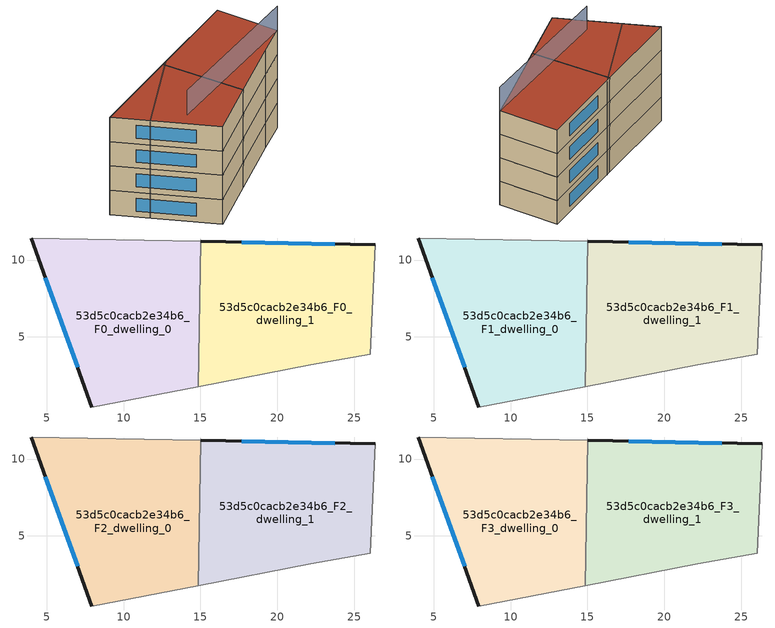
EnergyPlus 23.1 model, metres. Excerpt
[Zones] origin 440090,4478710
53d5c0cacb2e34b6_F0_dwelling_0
 floor ground (EU_floor_Construction): 15.03,11.21 14.84,1.78 7.93,0.45 3.99,11.43 z0
 wall outside (EU_wall_Construction): 3.99,11.43 7.93,0.45 z0:3
 wall adiabatic (EU_wall_Construction): 15.03,11.21 3.99,11.43 / 7.93,0.45 14.84,1.78 z0:3
 wall to 53d5c0cacb2e34b6_F0_dwelling_1 (EU_wall_Construction): 14.84,1.78 15.03,11.21 z0:3
 window (EU_Window_Construction): 4.91,8.86 7.01,3.02 z0.7:2.3
53d5c0cacb2e34b6_F0_dwelling_1
 floor ground (EU_floor_Construction): 26.38,10.99 26.03,3.89 22.19,3.2 14.84,1.78 15.03,11.21 z0
 wall outside (EU_wall_Construction): 26.38,10.99 15.03,11.21 z0:3
 wall adiabatic (EU_wall_Construction): 14.84,1.78 22.19,3.2 26.03,3.89 26.38,10.99 z0:3
 window (EU_Window_Construction): 23.72,11.04 17.69,11.16 z0.7:2.3
53d5c0cacb2e34b6_F1_dwelling_0
 floor to 53d5c0cacb2e34b6_F0_dwelling_0 (EU_floor_Construction): 15.03,11.21 14.84,1.78 7.93,0.45 3.99,11.43 z3
 wall outside (EU_wall_Construction): 3.99,11.43 7.93,0.45 z3:6
 wall adiabatic (EU_wall_Construction): 15.03,11.21 3.99,11.43 / 7.93,0.45 14.84,1.78 z3:6
 wall to 53d5c0cacb2e34b6_F1_dwelling_1 (EU_wall_Construction): 14.84,1.78 15.03,11.21 z3:6
 window (EU_Window_Construction): 4.91,8.86 7.01,3.02 z3.7:5.3
53d5c0cacb2e34b6_F1_dwelling_1
 floor to 53d5c0cacb2e34b6_F0_dwelling_1 (EU_floor_Construction): 26.38,10.99 26.03,3.89 22.19,3.2 14.84,1.78 15.03,11.21 z3
 wall outside (EU_wall_Construction): 26.38,10.99 15.03,11.21 z3:6
 wall adiabatic (EU_wall_Construction): 14.84,1.78 22.19,3.2 26.03,3.89 26.38,10.99 z3:6
 window (EU_Window_Construction): 23.72,11.04 17.69,11.16 z3.7:5.3
53d5c0cacb2e34b6_F2_dwelling_0
 floor to 53d5c0cacb2e34b6_F1_dwelling_0 (EU_floor_Construction): 15.03,11.21 14.84,1.78 7.93,0.45 3.99,11.43 z6
 wall outside (EU_wall_Construction): 3.99,11.43 7.93,0.45 z6:9
 wall adiabatic (EU_wall_Construction): 15.03,11.21 3.99,11.43 / 7.93,0.45 14.84,1.78 z6:9
 wall to 53d5c0cacb2e34b6_F2_dwelling_1 (EU_wall_Construction): 14.84,1.78 15.03,11.21 z6:9
 window (EU_Window_Construction): 4.91,8.86 7.01,3.02 z6.7:8.3
53d5c0cacb2e34b6_F2_dwelling_1
 floor to 53d5c0cacb2e34b6_F1_dwelling_1 (EU_floor_Construction): 26.38,10.99 26.03,3.89 22.19,3.2 14.84,1.78 15.03,11.21 z6
 wall outside (EU_wall_Construction): 26.38,10.99 15.03,11.21 z6:9
 wall adiabatic (EU_wall_Construction): 14.84,1.78 22.19,3.2 26.03,3.89 26.38,10.99 z6:9
 window (EU_Window_Construction): 23.72,11.04 17.69,11.16 z6.7:8.3
53d5c0cacb2e34b6_F3_dwelling_0
 floor to 53d5c0cacb2e34b6_F2_dwelling_0 (EU_floor_Construction): 15.03,11.21 14.84,1.78 7.93,0.45 3.99,11.43 z9
 wall outside (EU_wall_Construction): 3.99,11.43 7.93,0.45 z9:12
 wall adiabatic (EU_wall_Construction): 15.03,11.21 3.99,11.43 / 7.93,0.45 14.84,1.78 z9:12
 wall to 53d5c0cacb2e34b6_F3_dwelling_1 (EU_wall_Construction): 14.84,1.78 15.03,11.21 z9:12
 window (EU_Window_Construction): 4.91,8.86 7.01,3.02 z9.7:11.3
 roof outside (EU_roof_Construction): 14.84,1.78 15.03,11.21 3.99,11.43 7.93,0.45 z12
53d5c0cacb2e34b6_F3_dwelling_1
 floor to 53d5c0cacb2e34b6_F2_dwelling_1 (EU_floor_Construction): 26.38,10.99 26.03,3.89 22.19,3.2 14.84,1.78 15.03,11.21 z9
 wall outside (EU_wall_Construction): 26.38,10.99 15.03,11.21 z9:12
 wall adiabatic (EU_wall_Construction): 14.84,1.78 22.19,3.2 26.03,3.89 26.38,10.99 z9:12
 window (EU_Window_Construction): 23.72,11.04 17.69,11.16 z9.7:11.3
 roof outside (EU_roof_Construction): 26.03,3.89 26.38,10.99 15.03,11.21 14.84,1.78 22.19,3.2 z12
shading: 8.13,4.71 26.03,3.89 z0:15; 15.66,11.21 5.4,7.51 z0:12
[Building]
EU S2 Campaign: North Axis=0; Terrain=City; Solar Distribution=FullExterior
[Site:Location]
Madrid: Latitude=40.5; Longitude=-3.5; Time Zone=1; Elevation=609
[SizingPeriod:WeatherFileDays]
AnnualSizingPeriod: Begin Month=1; Begin Day of Month=1; End Month=12; End Day of Month=31; Day of Week for Start Day=Monday; Use Weather File Daylight Saving Period=No; Use Weather File Rain and Snow Indicators=No
[MATERIAL]
EU_InternalMass_Material: Roughness=MediumRough; Thickness=0.1; Conductivity=1; Density=1800; Specific Heat=900; Thermal Absorptance=0.9; Solar Absorptance=0.7; Visible Absorptance=0.7
[MATERIAL:NOMASS] Roughness=MediumRough; Thermal Absorptance=0.9; Solar Absorptance=0.7; Visible Absorptance=0.7
Name | Thermal Resistance
EU_wall_NoMass | 0.419739
EU_roof_NoMass | 0.352165
EU_floor_NoMass | 0.608284
[WINDOWMATERIAL:SIMPLEGLAZINGSYSTEM]
EU_Window_SimpleGlazing: UFactor=4.8352; Solar Heat Gain Coefficient=0.85; Visible Transmittance=0.85
[CONSTRUCTION]
EU_wall_Construction: EU_wall_NoMass
EU_roof_Construction: EU_roof_NoMass
EU_floor_Construction: EU_floor_NoMass
EU_InternalMass_Construction: EU_InternalMass_Material
EU_Window_Construction: EU_Window_SimpleGlazing
[ZONE] Type=1; Multiplier=1; Ceiling Height=autocalculate; Floor Area=autocalculate; Part of Total Floor Area=Yes
Name | Volume
53d5c0cacb2e34b6_F0_dwelling_0 | 278.218
53d5c0cacb2e34b6_F1_dwelling_0; 53d5c0cacb2e34b6_F2_dwelling_0; 53d5c0cacb2e34b6_F3_dwelling_0 | 278.217
53d5c0cacb2e34b6_F0_dwelling_1 | 278.165
53d5c0cacb2e34b6_F1_dwelling_1; 53d5c0cacb2e34b6_F2_dwelling_1; 53d5c0cacb2e34b6_F3_dwelling_1 | 278.166
[INTERNALMASS] Construction=EU_InternalMass_Construction
Name | Zone or ZoneList | Surface Area
53d5c0cacb2e34b6_F0_dwelling_0_EU_InternalMass | 53d5c0cacb2e34b6_F0_dwelling_0 | 92.7362
53d5c0cacb2e34b6_F0_dwelling_1_EU_InternalMass | 53d5c0cacb2e34b6_F0_dwelling_1 | 92.7326
53d5c0cacb2e34b6_F1_dwelling_0_EU_InternalMass | 53d5c0cacb2e34b6_F1_dwelling_0 | 92.7362
53d5c0cacb2e34b6_F1_dwelling_1_EU_InternalMass | 53d5c0cacb2e34b6_F1_dwelling_1 | 92.7326
53d5c0cacb2e34b6_F2_dwelling_0_EU_InternalMass | 53d5c0cacb2e34b6_F2_dwelling_0 | 92.7362
53d5c0cacb2e34b6_F2_dwelling_1_EU_InternalMass | 53d5c0cacb2e34b6_F2_dwelling_1 | 92.7326
53d5c0cacb2e34b6_F3_dwelling_0_EU_InternalMass | 53d5c0cacb2e34b6_F3_dwelling_0 | 92.7362
53d5c0cacb2e34b6_F3_dwelling_1_EU_InternalMass | 53d5c0cacb2e34b6_F3_dwelling_1 | 92.7326
[OTHEREQUIPMENT] Fuel Type=Electricity; Design Level Calculation Method=Watts/Area; Power per Zone Floor Area=1; Fraction Latent=0; Fraction Radiant=0; Fraction Lost=0; Carbon Dioxide Generation Rate=0; EndUse Subcategory=EU_Step8_InternalGains
Name | Zone or ZoneList or Space or SpaceList | Schedule
EU_Step8_InternalGain_53d5c0cacb2e34b6_F0_dwelling_0_f000 | 53d5c0cacb2e34b6_F0_dwelling_0 | EU_Step8_GainSchedule_53d5c0cacb2e34b6_F0_dwelling_0_f000
EU_Step8_InternalGain_53d5c0cacb2e34b6_F0_dwelling_1_f000 | 53d5c0cacb2e34b6_F0_dwelling_1 | EU_Step8_GainSchedule_53d5c0cacb2e34b6_F0_dwelling_1_f000
EU_Step8_InternalGain_53d5c0cacb2e34b6_F1_dwelling_0_f000 | 53d5c0cacb2e34b6_F1_dwelling_0 | EU_Step8_GainSchedule_53d5c0cacb2e34b6_F1_dwelling_0_f000
EU_Step8_InternalGain_53d5c0cacb2e34b6_F1_dwelling_1_f000 | 53d5c0cacb2e34b6_F1_dwelling_1 | EU_Step8_GainSchedule_53d5c0cacb2e34b6_F1_dwelling_1_f000
EU_Step8_InternalGain_53d5c0cacb2e34b6_F2_dwelling_0_f000 | 53d5c0cacb2e34b6_F2_dwelling_0 | EU_Step8_GainSchedule_53d5c0cacb2e34b6_F2_dwelling_0_f000
EU_Step8_InternalGain_53d5c0cacb2e34b6_F2_dwelling_1_f000 | 53d5c0cacb2e34b6_F2_dwelling_1 | EU_Step8_GainSchedule_53d5c0cacb2e34b6_F2_dwelling_1_f000
EU_Step8_InternalGain_53d5c0cacb2e34b6_F3_dwelling_0_f000 | 53d5c0cacb2e34b6_F3_dwelling_0 | EU_Step8_GainSchedule_53d5c0cacb2e34b6_F3_dwelling_0_f000
EU_Step8_InternalGain_53d5c0cacb2e34b6_F3_dwelling_1_f000 | 53d5c0cacb2e34b6_F3_dwelling_1 | EU_Step8_GainSchedule_53d5c0cacb2e34b6_F3_dwelling_1_f000
[ZONEVENTILATION:DESIGNFLOWRATE] Schedule=EU_AlwaysOn; Design Flow Rate Calculation Method=AirChanges/Hour; Air Changes per Hour=0.703302; Ventilation Type=Natural; Fan Pressure Rise=0; Fan Total Efficiency=1; Constant Term Coefficient=1; Temperature Term Coefficient=0; Velocity Term Coefficient=0; Velocity Squared Term Coefficient=0; Minimum Indoor Temperature=-100; Maximum Indoor Temperature=100; Delta Temperature=-100; Minimum Outdoor Temperature=-100; Maximum Outdoor Temperature=100; Maximum Wind Speed=40
Name | Zone or ZoneList or Space or SpaceList
EU_ConstantAir_53d5c0cacb2e34b6_F0_dwelling_0 | 53d5c0cacb2e34b6_F0_dwelling_0
EU_ConstantAir_53d5c0cacb2e34b6_F0_dwelling_1 | 53d5c0cacb2e34b6_F0_dwelling_1
EU_ConstantAir_53d5c0cacb2e34b6_F1_dwelling_0 | 53d5c0cacb2e34b6_F1_dwelling_0
EU_ConstantAir_53d5c0cacb2e34b6_F1_dwelling_1 | 53d5c0cacb2e34b6_F1_dwelling_1
EU_ConstantAir_53d5c0cacb2e34b6_F2_dwelling_0 | 53d5c0cacb2e34b6_F2_dwelling_0
EU_ConstantAir_53d5c0cacb2e34b6_F2_dwelling_1 | 53d5c0cacb2e34b6_F2_dwelling_1
EU_ConstantAir_53d5c0cacb2e34b6_F3_dwelling_0 | 53d5c0cacb2e34b6_F3_dwelling_0
EU_ConstantAir_53d5c0cacb2e34b6_F3_dwelling_1 | 53d5c0cacb2e34b6_F3_dwelling_1
[HVACTEMPLATE:THERMOSTAT] Constant Heating Setpoint=20; Constant Cooling Setpoint=50
EU_HeatOnly_53d5c0cacb2e34b6_F0_dwelling_0; EU_HeatOnly_53d5c0cacb2e34b6_F0_dwelling_1; EU_HeatOnly_53d5c0cacb2e34b6_F1_dwelling_0; EU_HeatOnly_53d5c0cacb2e34b6_F1_dwelling_1; EU_HeatOnly_53d5c0cacb2e34b6_F2_dwelling_0; EU_HeatOnly_53d5c0cacb2e34b6_F2_dwelling_1; EU_HeatOnly_53d5c0cacb2e34b6_F3_dwelling_0; EU_HeatOnly_53d5c0cacb2e34b6_F3_dwelling_1
[HVACTEMPLATE:ZONE:IDEALLOADSAIRSYSTEM] System Availability Schedule=EU_AlwaysOn; Maximum Heating Supply Air Temperature=50; Minimum Cooling Supply Air Temperature=13; Maximum Heating Supply Air Humidity Ratio=0.0156; Minimum Cooling Supply Air Humidity Ratio=0.0077; Heating Limit=NoLimit; Cooling Limit=NoLimit; Heating Availability Schedule=EU_AlwaysOn; Cooling Availability Schedule=EU_CoolingOff; Dehumidification Control Type=ConstantSensibleHeatRatio; Cooling Sensible Heat Ratio=0.7; Dehumidification Setpoint=60; Humidification Control Type=None; Humidification Setpoint=30; Outdoor Air Method=None; Outdoor Air Flow Rate per Person=0.00944; Outdoor Air Flow Rate per Zone Floor Area=0; Outdoor Air Flow Rate per Zone=0; Demand Controlled Ventilation Type=None; Outdoor Air Economizer Type=NoEconomizer; Heat Recovery Type=None; Sensible Heat Recovery Effectiveness=0.7; Latent Heat Recovery Effectiveness=0.65
Name | Template Thermostat
53d5c0cacb2e34b6_F0_dwelling_0 | EU_HeatOnly_53d5c0cacb2e34b6_F0_dwelling_0
53d5c0cacb2e34b6_F0_dwelling_1 | EU_HeatOnly_53d5c0cacb2e34b6_F0_dwelling_1
53d5c0cacb2e34b6_F1_dwelling_0 | EU_HeatOnly_53d5c0cacb2e34b6_F1_dwelling_0
53d5c0cacb2e34b6_F1_dwelling_1 | EU_HeatOnly_53d5c0cacb2e34b6_F1_dwelling_1
53d5c0cacb2e34b6_F2_dwelling_0 | EU_HeatOnly_53d5c0cacb2e34b6_F2_dwelling_0
53d5c0cacb2e34b6_F2_dwelling_1 | EU_HeatOnly_53d5c0cacb2e34b6_F2_dwelling_1
53d5c0cacb2e34b6_F3_dwelling_0 | EU_HeatOnly_53d5c0cacb2e34b6_F3_dwelling_0
53d5c0cacb2e34b6_F3_dwelling_1 | EU_HeatOnly_53d5c0cacb2e34b6_F3_dwelling_1
[SIZING:ZONE] Zone Cooling Design Supply Air Temperature Input Method=SupplyAirTemperature; Zone Cooling Design Supply Air Temperature=13; Zone Heating Design Supply Air Temperature Input Method=SupplyAirTemperature; Zone Heating Design Supply Air Temperature=50; Zone Cooling Design Supply Air Humidity Ratio=0.008; Zone Heating Design Supply Air Humidity Ratio=0.008; Cooling Design Air Flow Method=DesignDay; Cooling Design Air Flow Rate=0; Cooling Minimum Air Flow per Zone Floor Area=0.000762; Cooling Minimum Air Flow=0; Cooling Minimum Air Flow Fraction=0.2; Heating Design Air Flow Method=DesignDay; Heating Design Air Flow Rate=0; Heating Maximum Air Flow per Zone Floor Area=0.002032; Heating Maximum Air Flow=0.141576; Heating Maximum Air Flow Fraction=0.3; Account for Dedicated Outdoor Air System=No; Dedicated Outdoor Air System Control Strategy=NeutralSupplyAir; Dedicated Outdoor Air Low Setpoint Temperature for Design=autosize; Dedicated Outdoor Air High Setpoint Temperature for Design=autosize; Zone Load Sizing Method=Sensible Load Only No Latent Load; Zone Latent Cooling Design Supply Air Humidity Ratio Input Method=HumidityRatioDifference; Zone Cooling Design Supply Air Humidity Ratio Difference=0.005; Zone Latent Heating Design Supply Air Humidity Ratio Input Method=HumidityRatioDifference; Zone Humidification Design Supply Air Humidity Ratio Difference=0.005
53d5c0cacb2e34b6_F0_dwelling_0; 53d5c0cacb2e34b6_F0_dwelling_1; 53d5c0cacb2e34b6_F1_dwelling_0; 53d5c0cacb2e34b6_F1_dwelling_1; 53d5c0cacb2e34b6_F2_dwelling_0; 53d5c0cacb2e34b6_F2_dwelling_1; 53d5c0cacb2e34b6_F3_dwelling_0; 53d5c0cacb2e34b6_F3_dwelling_1
[SCHEDULE:CONSTANT]
Name | Hourly Value
EU_AlwaysOn | 1
EU_CoolingOff | 0
[SCHEDULE:FILE] Column Number=1; Rows to Skip at Top=0; Number of Hours of Data=8760; Column Separator=Comma; Interpolate to Timestep=No; Minutes per Item=60; Adjust Schedule for Daylight Savings=Yes
Name | File
EU_Step8_GainSchedule_53d5c0cacb2e34b6_F0_dwelling_0_f000 | ../../schedules/53d5c0cacb2e34b6/53d5c0cacb2e34b6_F0_dwelling_0_f000_gain.csv
EU_Step8_GainSchedule_53d5c0cacb2e34b6_F0_dwelling_1_f000 | ../../schedules/53d5c0cacb2e34b6/53d5c0cacb2e34b6_F0_dwelling_1_f000_gain.csv
EU_Step8_GainSchedule_53d5c0cacb2e34b6_F1_dwelling_0_f000 | ../../schedules/53d5c0cacb2e34b6/53d5c0cacb2e34b6_F1_dwelling_0_f000_gain.csv
EU_Step8_GainSchedule_53d5c0cacb2e34b6_F1_dwelling_1_f000 | ../../schedules/53d5c0cacb2e34b6/53d5c0cacb2e34b6_F1_dwelling_1_f000_gain.csv
EU_Step8_GainSchedule_53d5c0cacb2e34b6_F2_dwelling_0_f000 | ../../schedules/53d5c0cacb2e34b6/53d5c0cacb2e34b6_F2_dwelling_0_f000_gain.csv
EU_Step8_GainSchedule_53d5c0cacb2e34b6_F2_dwelling_1_f000 | ../../schedules/53d5c0cacb2e34b6/53d5c0cacb2e34b6_F2_dwelling_1_f000_gain.csv
EU_Step8_GainSchedule_53d5c0cacb2e34b6_F3_dwelling_0_f000 | ../../schedules/53d5c0cacb2e34b6/53d5c0cacb2e34b6_F3_dwelling_0_f000_gain.csv
EU_Step8_GainSchedule_53d5c0cacb2e34b6_F3_dwelling_1_f000 | ../../schedules/53d5c0cacb2e34b6/53d5c0cacb2e34b6_F3_dwelling_1_f000_gain.csv
